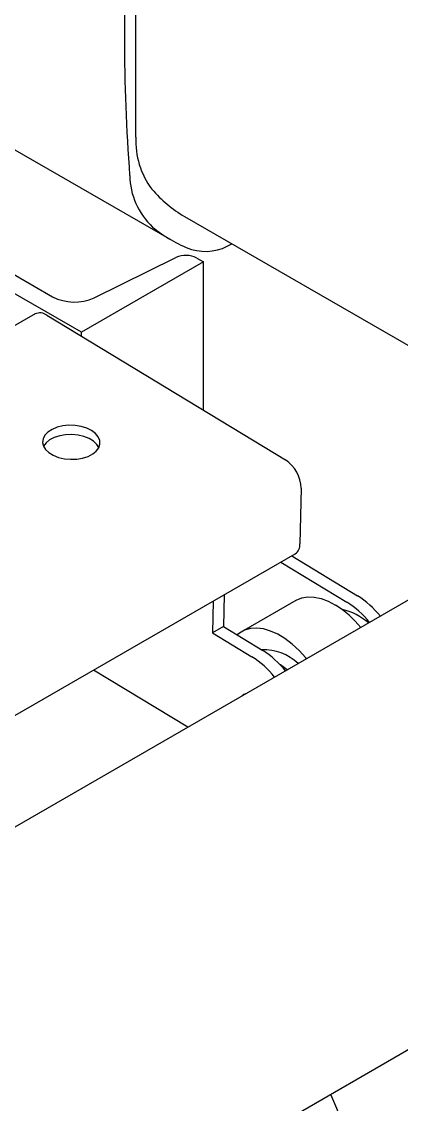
# Model space of a CAD drawing. Header units: millimetres. Extents: x 0 to 11880, y 0 to 8400.
# Drawn here: x 6365.5 to 6464.5, y 1397 to 1679.7 of the extents above; entities that cross this region are included whole.
import ezdxf

# ---------------------------------------------------------------- set-up
doc = ezdxf.new("R2010")
doc.units = ezdxf.units.MM
doc.header["$LTSCALE"] = 20
doc.layers.add('ANNOTAZIONI', color=7, linetype='Continuous')
doc.styles.get("Standard").update_dxf_attribs({"font": 'arial.ttf'})
doc.dimstyles.new('SLDDIMSTYLE2', dxfattribs={"dimtxt": 0.18, "dimasz": 66.04, "dimexe": 0, "dimexo": 0.0625, "dimgap": 0, "dimtad": 0, "dimtih": 1, "dimtoh": 1, "dimdec": 0, "dimrnd": 1e-09, "dimzin": 0, "dimdsep": 46, "dimtxsty": 'Standard', "dimsah": 1, "dimcen": 0.09, "dimadec": 0, "dimazin": 0, "dimtfac": 66.04, "dimtdec": 0, "dimtofl": 0, "dimtmove": 0, "dimatfit": 3, "dimfxl": 1, "dimfrac": 2, "dimtolj": 1, "dimtzin": 0, "dimarcsym": 0})

msp = doc.modelspace()

# ---------------------------------------------------------------- linework, layer by layer
at = {"color": 7, "linetype": 'Continuous', "lineweight": 25}
for p, q in [((6395.29, 1649.58), (6395.29, 1703.39)), ((6360.19, 1648.28), (6404.45, 1622.73)), ((6381.12, 1598.61), (6324.55, 1631.26)), ((6407.99, 1628.85), (6505.21, 1572.72)), ((6340.6, 1626.89), (6373.55, 1607.87)), ((6384.39, 1607.62), (6405.74, 1618.12)), ((6411.16, 1618), (6412.94, 1616.97)), ((6412.94, 1616.97), (6381.12, 1598.61)), ((6412.94, 1578.25), (6412.94, 1616.97)), ((6368.97, 1603.41), (6100.27, 1448.29)), ((6372.08, 1603.05), (6434.28, 1565.29)), ((6381.12, 1597.56), (6381.12, 1598.61)), ((6438.41, 1557.88), (6438.09, 1543.38)), ((6168.14, 1385.64), (6436.84, 1540.76)), ((6433.12, 1538.61), (6450.29, 1528.18)), ((6435.95, 1540.24), (6453.12, 1529.82)), ((6467.96, 1529.64), (6199.26, 1374.52)), ((6418.31, 1530.06), (6418.13, 1521.75)), ((6415.48, 1528.43), (6415.3, 1520.11)), ((6437.01, 1528.6), (6422.87, 1520.43)), ((6418.13, 1521.75), (6415.3, 1520.11)), ((6418.13, 1521.75), (6428.38, 1515.53)), ((6415.3, 1520.11), (6425.55, 1513.89)), ((6408.79, 1495.48), (6384.23, 1510.38)), ((6247.39, 1284.92), (6516.09, 1440.04))]:
    msp.add_line(p, q, dxfattribs=at)
at = {"color": 7, "linetype": 'Continuous', "lineweight": 25, "flags": 128}
for points in [[(6383.73, 1572.94), (6382.47, 1573.56), (6381.02, 1574.01), (6379.44, 1574.27), (6377.82, 1574.32), (6376.23, 1574.16), (6374.74, 1573.8), (6373.42, 1573.26), (6372.34, 1572.56), (6371.54, 1571.74), (6371.07, 1570.83), (6370.93, 1569.87), (6371.15, 1568.92), (6371.71, 1568.01), (6372.58, 1567.19), (6373.73, 1566.49), (6375.1, 1565.95), (6376.62, 1565.6), (6378.23, 1565.45), (6379.84, 1565.5), (6381.39, 1565.76), (6382.8, 1566.21), (6384.01, 1566.84), (6384.96, 1567.6), (6385.6, 1568.47), (6385.9, 1569.41), (6385.86, 1570.37), (6385.47, 1571.31), (6384.75, 1572.18), (6383.73, 1572.94)], [(6385.62, 1568.51), (6385.09, 1569.34), (6384.22, 1570.16), (6383.07, 1570.86), (6381.71, 1571.39), (6380.19, 1571.75), (6378.58, 1571.9), (6376.96, 1571.85), (6375.41, 1571.59), (6374, 1571.14), (6372.79, 1570.51), (6371.85, 1569.75), (6371.21, 1568.87), (6371.19, 1568.84)], [(6437.01, 1528.6), (6437.1, 1528.65), (6438.53, 1529.24), (6440.12, 1529.52), (6441.82, 1529.46), (6443.62, 1529.09), (6445.48, 1528.39), (6447.37, 1527.39)], [(6439.78, 1513.37), (6439.57, 1513.63), (6437.85, 1515.52), (6436.04, 1517.2), (6434.17, 1518.62), (6432.28, 1519.76), (6430.41, 1520.61), (6428.57, 1521.15), (6426.81, 1521.37), (6425.16, 1521.26), (6423.65, 1520.82), (6422.3, 1520.07), (6421.7, 1519.58)], [(6434.75, 1510.47), (6433.04, 1511.75), (6432.8, 1511.91)], [(6423.89, 1504.19), (6423.47, 1504.04), (6422.98, 1503.67)]]:
    msp.add_lwpolyline(points, dxfattribs=at)
at = {"color": 7, "linetype": 'Continuous', "lineweight": 25}
for centre, radius, start, end in [((6863.28, 1675.54), 471, 175.6188, 184.3812), ((6416, 1648.49), 20.74, 176.9912, 217.1675), ((6412.73, 1639.96), 19.07, 181.1817, 226.6713), ((6424.39, 1657.15), 32.7, 220.3807, 239.8989), ((6421.59, 1652.42), 34.28, 230.1874, 249.8018), ((6413.36, 1632.91), 13.17, 254.1255, 301.9182), ((6408.32, 1612.47), 6.21, 62.7921, 114.5688), ((6379.23, 1618.92), 12.42, 242.7921, 294.5688), ((6370.22, 1600.65), 3.03, 52.2976, 114.4328), ((6429.2, 1557.6), 9.21, 1.7427, 56.5564), ((6435.15, 1543.16), 2.94, 305.1167, 4.2089), ((6440.32, 1509.58), 23.94, 38.5313, 57.6937), ((6433.25, 1505.01), 26.46, 38.6235, 57.7396), ((6437.49, 1507.95), 23.94, 38.5313, 57.6937), ((6445.71, 1511.18), 15.43, 48.3549, 77.4155), ((6428.71, 1503.03), 12.69, 45.6237, 92.8109), ((6415.58, 1495.29), 23.94, 38.5423, 57.6942), ((6412.75, 1493.66), 23.94, 38.5423, 57.6942), ((6339.73, 1351.14), 116.9, 8.5693, 24.5069)]:
    msp.add_arc(centre, radius, start, end, dxfattribs=at)

# ---------------------------------------------------------------- leaders
at = {"layer": 'ANNOTAZIONI'}
msp.add_leader([(6012.24, 1447.71), (6485.39, 879.84), (6612.39, 879.84)], dimstyle='SLDDIMSTYLE2', dxfattribs=at)

doc.saveas('drawing.dxf')
